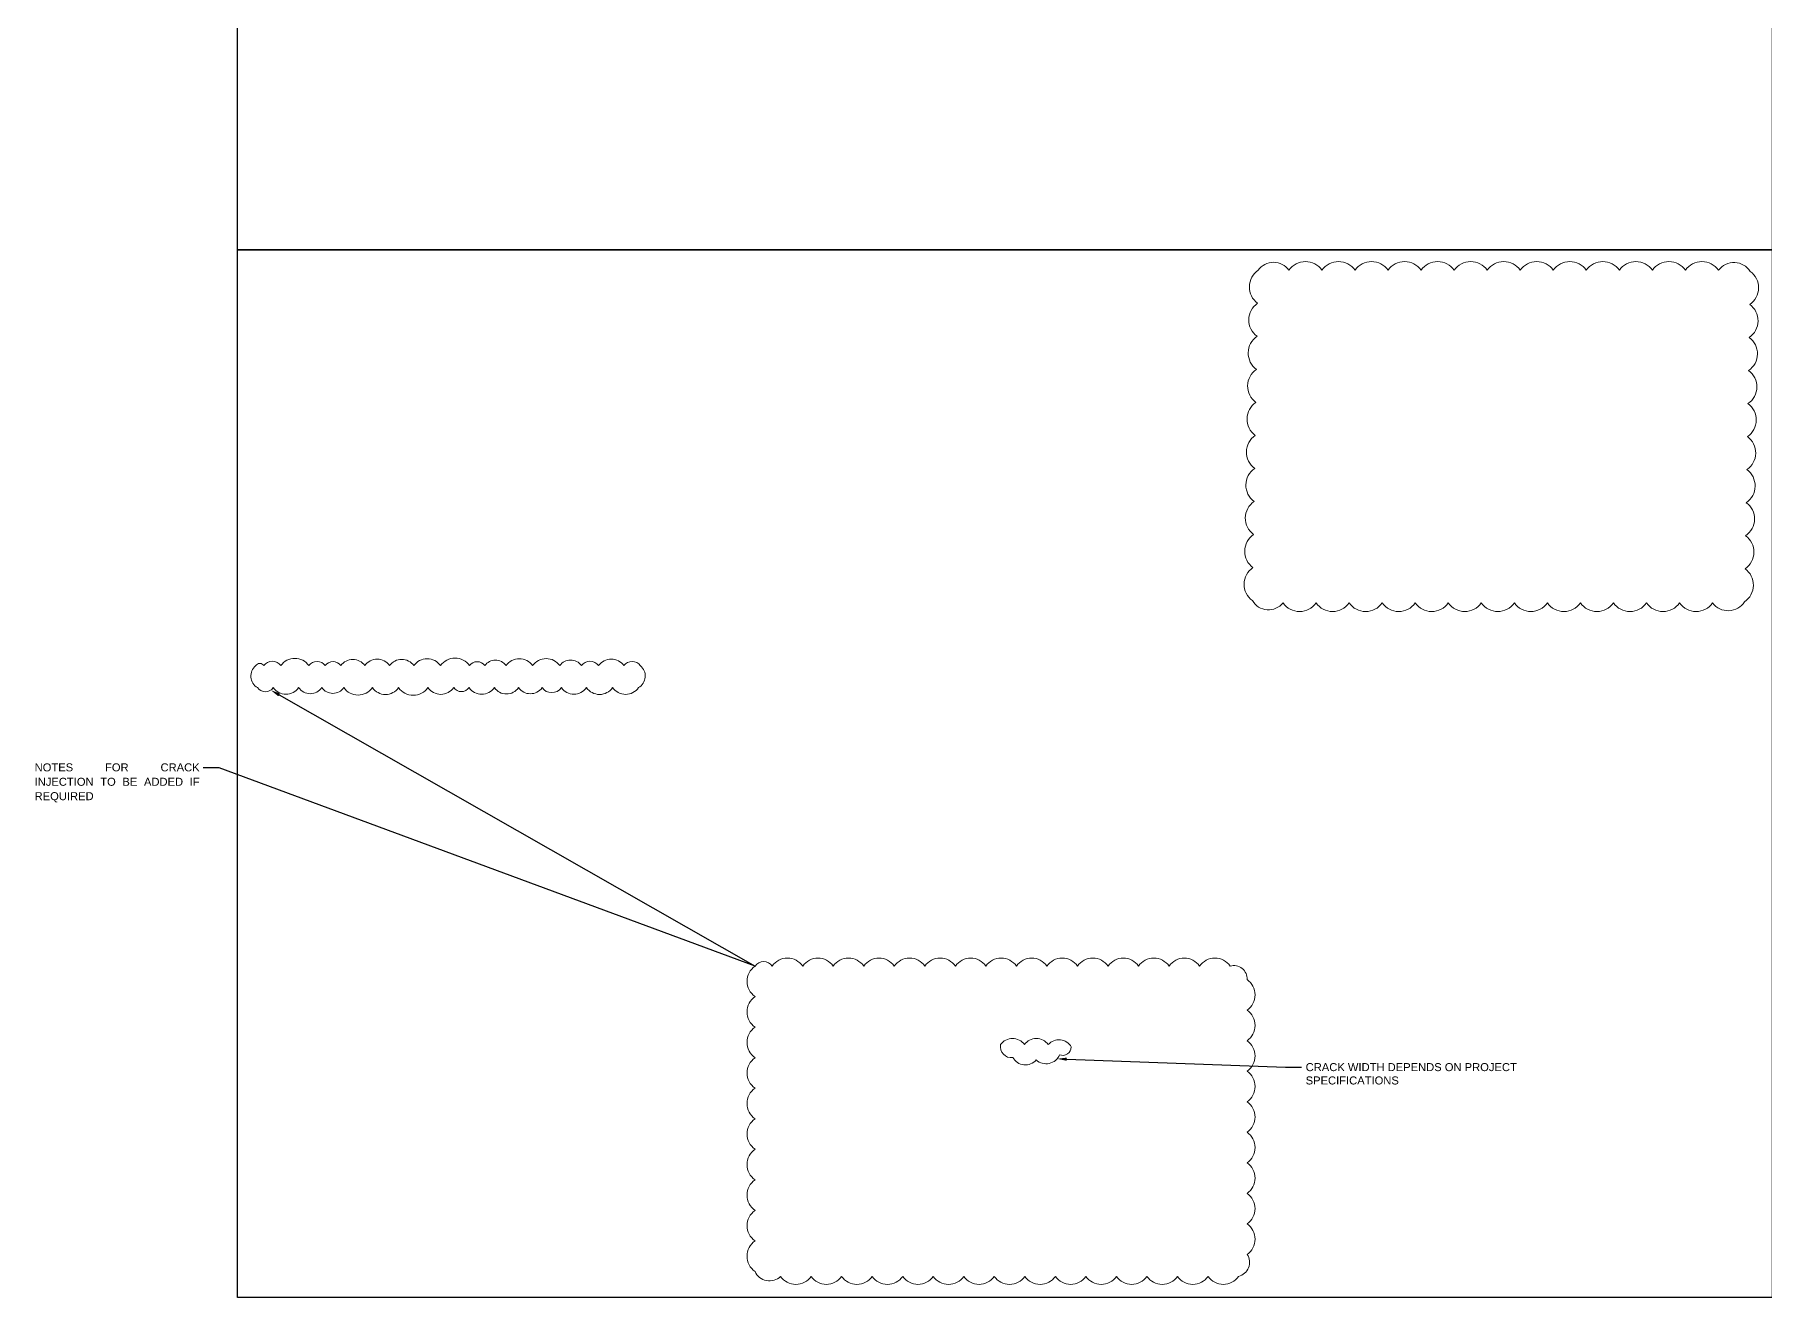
# Model space of a CAD drawing. Header units: inches. Extents: x 1159 to 9559, y -3650 to 1829.
# Drawn here: x 1158.6 to 1591.1, y 861.6 to 1178.3 of the extents above; entities that cross this region are included whole.
import ezdxf
from ezdxf import colors
from ezdxf.entities.mleader import LeaderData, LeaderLine
from ezdxf.math import Vec2, Vec3

# ---------------------------------------------------------------- set-up
doc = ezdxf.new("R2010")
doc.units = ezdxf.units.IN
doc.header["$MEASUREMENT"] = 0
doc.layers.add('STN-REVS', color=10, linetype='Continuous', lineweight=20)
doc.layers.add('STN-VPORT', color=30, linetype='Continuous', plot=False)
doc.styles.add('32', font='swiss.ttf', dxfattribs={"height": 2})

msp = doc.modelspace()

# ---------------------------------------------------------------- linework, layer by layer
at = {"layer": 'STN-REVS'}
for points in [[(1464.342, 1119.486, 0.5205671), (1464.196, 1111.23, 0.5205671), (1464.049, 1102.975, 0.5205671), (1463.903, 1094.72, 0.5205671), (1463.757, 1086.465, 0.5205671), (1463.611, 1078.209, 0.5205671), (1463.465, 1069.954, 0.5205671), (1463.319, 1061.699, 0.5205671), (1463.173, 1053.443, 0.5205671), (1463.027, 1045.188, 0.5205671), (1462.881, 1036.933, 0.5205671), (1470.546, 1036.351, 0.5205671), (1478.802, 1036.351, 0.5205671), (1487.059, 1036.351, 0.5205671), (1495.315, 1036.351, 0.5205671), (1503.572, 1036.351, 0.5205671), (1511.828, 1036.351, 0.5205671), (1520.085, 1036.351, 0.5205671), (1528.342, 1036.351, 0.5205671), (1536.598, 1036.351, 0.5205671), (1544.855, 1036.351, 0.5205671), (1553.111, 1036.351, 0.5205671), (1561.368, 1036.351, 0.5205671), (1569.624, 1036.351, 0.5205671), (1577.881, 1036.351, 0.5205671), (1585.851, 1036.643, 0.5205671), (1585.997, 1044.898, 0.5205671), (1586.143, 1053.154, 0.5205671), (1586.289, 1061.409, 0.5205671), (1586.435, 1069.664, 0.5205671), (1586.581, 1077.919, 0.5205671), (1586.727, 1086.175, 0.5205671), (1586.873, 1094.43, 0.5205671), (1587.019, 1102.685, 0.5205671), (1587.165, 1110.94, 0.5205671), (1587.311, 1119.196, 0.5205671), (1579.35, 1119.486, 0.5205671), (1571.093, 1119.486, 0.5205671), (1562.837, 1119.486, 0.5205671), (1554.58, 1119.486, 0.5205671), (1546.324, 1119.486, 0.5205671), (1538.067, 1119.486, 0.5205671), (1529.811, 1119.486, 0.5205671), (1521.554, 1119.486, 0.5205671), (1513.298, 1119.486, 0.5205671), (1505.041, 1119.486, 0.5205671), (1496.784, 1119.486, 0.5205671), (1488.528, 1119.486, 0.5205671), (1480.271, 1119.486, 0.5205671), (1472.015, 1119.486, 0.5205671)], [(1213.819, 1020.688, 0.5205671), (1214.279, 1015.195, 0.5205671), (1218.195, 1015.195, 0.5205671), (1224.547, 1015.195, 0.5205671), (1230.356, 1015.195, 0.5205671), (1235.835, 1015.195, 0.5205671), (1242.973, 1015.195, 0.5205671), (1249.524, 1015.195, 0.5205671), (1256.849, 1015.195, 0.5205671), (1263.286, 1015.195, 0.5205671), (1267.128, 1015.195, 0.5205671), (1273.454, 1015.195, 0.5205671), (1279.517, 1015.195, 0.5205671), (1285.388, 1015.195, 0.5205671), (1290.211, 1015.195, 0.5205671), (1296.467, 1015.195, 0.5205671), (1303.011, 1015.195, 0.5205671), (1309.488, 1015.195, 0.5205671), (1309.929, 1020.688, 0.5205671), (1305.828, 1020.688, 0.5205671), (1299.497, 1020.688, 0.5205671), (1295.197, 1020.688, 0.5205671), (1289.804, 1020.688, 0.5205671), (1283.013, 1020.688, 0.5205671), (1276.376, 1020.688, 0.5205671), (1271.049, 1020.688, 0.5205671), (1267.248, 1020.688, 0.5205671), (1259.994, 1020.688, 0.5205671), (1253.331, 1020.688, 0.5205671), (1247.276, 1020.688, 0.5205671), (1241.086, 1020.688, 0.5205671), (1235.09, 1020.688, 0.5205671), (1231.195, 1020.688, 0.5205671), (1227.093, 1020.688, 0.5205671), (1220.068, 1020.688, 0.5205671), (1215.873, 1020.688, 0.5205671)], [(1338.592, 945.634, 0.5205671), (1338.592, 938.004, 0.5205671), (1338.592, 930.374, 0.5205671), (1338.592, 922.744, 0.5205671), (1338.592, 915.114, 0.5205671), (1338.592, 907.484, 0.5205671), (1338.592, 899.854, 0.5205671), (1338.592, 892.224, 0.5205671), (1338.592, 884.594, 0.5205671), (1338.592, 876.964, 0.5205671), (1338.592, 869.334, 0.5205671), (1344.977, 868.089, 0.5205671), (1352.607, 868.089, 0.5205671), (1360.237, 868.089, 0.5205671), (1367.867, 868.089, 0.5205671), (1375.497, 868.089, 0.5205671), (1383.127, 868.089, 0.5205671), (1390.757, 868.089, 0.5205671), (1398.387, 868.089, 0.5205671), (1406.017, 868.089, 0.5205671), (1413.647, 868.089, 0.5205671), (1421.277, 868.089, 0.5205671), (1428.907, 868.089, 0.5205671), (1436.537, 868.089, 0.5205671), (1444.166, 868.089, 0.5205671), (1451.796, 868.089, 0.5205671), (1459.426, 868.089, 0.5205671), (1461.567, 873.578, 0.5205671), (1461.567, 881.208, 0.5205671), (1461.567, 888.838, 0.5205671), (1461.567, 896.468, 0.5205671), (1461.567, 904.098, 0.5205671), (1461.567, 911.728, 0.5205671), (1461.567, 919.358, 0.5205671), (1461.567, 926.988, 0.5205671), (1461.567, 934.618, 0.5205671), (1461.567, 942.248, 0.5205671), (1457.323, 945.634, 0.5205671), (1449.693, 945.634, 0.5205671), (1442.063, 945.634, 0.5205671), (1434.433, 945.634, 0.5205671), (1426.803, 945.634, 0.5205671), (1419.173, 945.634, 0.5205671), (1411.543, 945.634, 0.5205671), (1403.913, 945.634, 0.5205671), (1396.283, 945.634, 0.5205671), (1388.653, 945.634, 0.5205671), (1381.023, 945.634, 0.5205671), (1373.393, 945.634, 0.5205671), (1365.763, 945.634, 0.5205671), (1358.133, 945.634, 0.5205671), (1350.503, 945.634, 0.5205671), (1342.873, 945.634, 0.5205671)], [(1403.003, 922.792, 0.5205671), (1408.871, 922.172, 0.5205671), (1414.688, 923.458, 0.5205671), (1417.624, 925.421, 0.5205671), (1411.873, 926.007, 0.5205671), (1405.915, 926.007, 0.5205671), (1399.958, 926.007, 0.5205671)]]:
    msp.add_lwpolyline(points, format="xyb", close=True, dxfattribs=at)
at = {"layer": 'STN-VPORT'}
for points in [[(1209.254, 1386.218), (1592.757, 1386.218), (1592.757, 1124.54), (1209.254, 1124.54)], [(1209.254, 1124.54), (1592.757, 1124.54), (1592.757, 862.862), (1209.254, 862.862)]]:
    msp.add_lwpolyline(points, close=True, dxfattribs=at)

# ---------------------------------------------------------------- leaders
at = {"layer": 'STN-REVS'}
ml = msp.add_multileader_mtext('Standard', dxfattribs=at)
ml.set_content('\\pxb0.25,a0.66667,sm1.07917,qj;NOTES FOR CRACK INJECTION TO BE ADDED IF REQUIRED', color=256, style='32')
ml.set_leader_properties()
ml.build(insert=Vec2(0, 0))
ml.multileader.update_dxf_attribs({"dogleg_length": 4, "arrow_head_size": 2.438})
ctx = ml.context
ctx.base_point, ctx.char_height, ctx.arrow_head_size, ctx.landing_gap_size, ctx.plane_origin = Vec3(1157.567, 995.194), 2, 2.438, 1, Vec3(1358.015, 1160.843)
notes = []
notes.append((ctx, [(0, (1, 1, 0), (1204.687, 995.194), (-1, 0), 4, [(2, [(1217.565, 1014.581), (1338.592, 945.634), (1204.687, 995.194)], 0, [])])]))
ctx.mtext.insert, ctx.mtext.width, ctx.mtext.flow_direction = Vec3(1158.567, 996.273), 41.1206, 5
ml = msp.add_multileader_mtext('Standard', dxfattribs=at)
ml.set_content('\\A1;CRACK WIDTH DEPENDS ON PROJECT SPECIFICATIONS', color=256, style='32')
ml.set_leader_properties()
ml.build(insert=Vec2(0, 0))
ml.multileader.update_dxf_attribs({"dogleg_length": 4, "arrow_head_size": 2.438})
ctx = ml.context
ctx.base_point, ctx.char_height, ctx.arrow_head_size, ctx.landing_gap_size, ctx.plane_origin = Vec3(1475.19, 920.355), 2, 2.438, 1, Vec3(1415.178, 929.382)
notes.append((ctx, [(0, (1, 1, 0), (1471.19, 920.355), (1, 0), 4, [(0, [(1414.059, 922.456)], 0, [])])]))
ctx.mtext.insert, ctx.mtext.width, ctx.mtext.flow_direction = Vec3(1476.19, 921.383), 58.46029, 5
for ctx, leaders in notes:
    for number, flags, end, landing, length, lines in leaders:
        leader = LeaderData()
        leader.index, (leader.has_last_leader_line, leader.has_dogleg_vector, leader.attachment_direction) = number, flags
        leader.last_leader_point, leader.dogleg_vector, leader.dogleg_length = Vec3(end), Vec3(landing), length
        for number, points, colour, breaks in lines:
            line = LeaderLine()
            line.index, line.vertices, line.color, line.breaks = number, Vec3.list(points), colors.encode_raw_color(colour), breaks
            leader.lines.append(line)
        ctx.leaders.append(leader)

doc.saveas('drawing.dxf')
